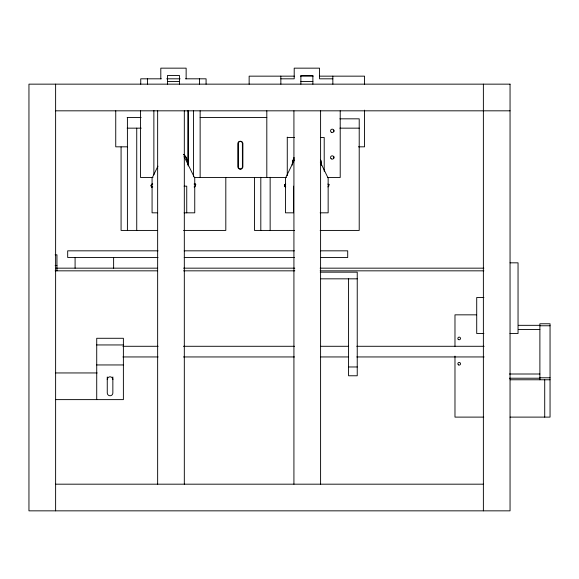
<?xml version="1.0" encoding="UTF-8"?>
<svg xmlns="http://www.w3.org/2000/svg" width="579" height="579" viewBox="0 0 579 579"><rect width="100%" height="100%" fill="white"/><g stroke="black" fill="none" stroke-linecap="round" stroke-linejoin="round"><path stroke-width="0.87" d="M187.857 162.605L188.081 164.262L188.132 110.531M333.873 130.137L333.873 131.795M292.308 164.754L292.489 161.961L293.937 158.009M321.403 165.529L320.766 160.108M292.207 165.001L292.663 161.201L294.089 157.64M157.944 166.159L152.074 178.158L152.074 212.826L157.408 212.826M294.479 159.761L285.476 178.158L285.476 212.826L293.481 212.826L293.481 186.163M294.262 76.153L249.144 76.153L249.144 84.201M300.53 76.153L313.152 76.153M319.362 76.153L364.546 76.153L364.546 84.201M161.324 78.816L140.74 78.816L140.74 84.15M166.694 78.816L180.12 78.816M185.49 78.816L206.081 78.816L206.081 84.15M280.873 78.816L294.204 78.816L294.204 68.156L319.543 68.156L319.543 78.816L332.874 78.816M167.469 81.487L179.468 81.487M300.877 81.487L312.877 81.487M55.62 110.821L510.048 110.821M127.163 117.486L141.153 117.486M200.139 117.486L266.81 117.486M339.895 118.825L359.212 118.825L359.212 230.428L320.144 230.428M127.163 128.154L141.24 128.154M339.902 128.154L359.212 128.154M287.271 137.491L294.479 137.491M320.607 137.491L324.211 137.491L324.211 171.268M127.409 146.827L115.742 146.827L115.742 110.821M358.401 146.827L364.546 146.827L364.546 110.148M152.979 177.492L140.538 177.492L140.538 110.821M194.305 177.492L286.395 177.492M327.765 177.492L340.213 177.492L340.213 110.821M184.079 186.163L186.742 186.163L186.742 212.826M184.079 212.826L194.747 212.826L194.747 178.158L184.954 158.161A13.331 13.331 0 0 0 183.984 156.706M320.144 212.826L328.148 212.826L328.148 178.158L320.317 162.156M157.43 230.428L121.076 230.428L121.076 146.994M183.521 230.428L225.81 230.428L225.81 177.5M294.436 230.428L254.478 230.428L254.478 177.5M158.016 250.83L67.685 250.83L67.685 257.496L158.016 257.496M184.209 250.83L294.407 250.83M320.607 250.83L347.704 250.83L347.704 257.496L320.607 257.496M55.143 254.832L56.952 254.832L56.952 270.834M184.209 257.496L294.407 257.496M510.048 262.83L518.046 262.83L518.046 333.504L509.961 333.504M55.143 265.5L56.952 265.5M56.047 268.164L157.343 268.164M183.579 268.164L294.827 268.164M320.151 268.164L483.856 268.164M55.143 270.834L157.343 270.834M183.579 270.834L294.827 270.834M320.151 270.834L483.856 270.834M320.23 272.166L357.236 272.166L357.236 375.771L348.572 375.771L348.572 278.832M320.889 278.832L357.236 278.832M483.921 297.497L476.712 297.497L476.712 333.504L483.899 333.504M476.56 314.838L454.978 314.838L454.978 346.235M518.357 325.326L539.889 325.326M539.889 325.767L550.05 325.767M518.357 329.538L539.889 329.538M96.722 344.946L123.385 344.946M122.907 346.285L158.125 346.285M183.413 346.285L294.479 346.285M320.665 346.285L348.659 346.285M356.787 346.285L484.109 346.285M122.907 356.946L158.125 356.946M183.413 356.946L294.479 356.946M320.665 356.946L348.659 356.946M356.787 356.946L484.109 356.946M96.722 364.951L123.385 364.951M348.572 366.97L357.236 366.97M55.62 372.948L97.185 372.948M509.39 374.005L539.889 374.005M539.889 377.776L550.05 377.776M509.39 378.217L539.889 378.217M510.048 379.773L550.05 379.773M55.62 399.619L123.385 399.619L123.385 338.281L96.722 338.281L96.722 399.619M483.755 417.112L454.978 417.112L454.978 356.099M510.048 417.112L550.05 417.112L550.05 323.77L539.889 323.77L539.889 379.773M55.62 484.182L483.378 484.182M183.825 154.571L185.664 156.677L187.357 160.108L188.11 163.864M183.717 154.332L186.083 157.343L187.813 162.373M320.838 160.499L321.215 162.373M321.54 164.653L321.258 162.605M544.716 379.773L544.716 417.112M483.378 84.15L483.378 510.844M333.873 156.54L333.873 158.205M332.816 76.153L332.874 84.15M320.592 110.821L320.592 484.182M312.877 84.15L312.877 75.487L300.877 75.487L300.877 84.15M293.922 110.821L293.922 484.182M287.271 137.107L287.271 175.712M280.808 76.153L280.873 84.15M270.147 177.304L270.147 230.428M266.81 110.821L266.81 177.492M260.811 177.304L260.811 230.428M200.139 110.821L200.139 177.492M199.473 78.816L199.473 84.15M193.473 110.444L193.473 176.595M188.139 110.444L188.139 165.963M186.141 78.816L186.141 68.156L160.803 68.156L160.803 78.816M184.317 110.821L184.317 484.182M179.468 84.15L179.468 75.487L167.469 75.487L167.469 84.15M157.647 110.821L157.647 484.182M153.869 110.444L153.869 174.793M147.406 78.816L147.471 84.15M136.738 128.154L136.738 230.428M127.409 117.486L127.409 230.428M113.622 257.496L113.622 268.164M112.854 376.951L112.854 392.953A2.801 2.801 0 0 1 110.053 395.754A2.801 2.801 0 0 1 107.26 392.953L107.26 376.951M75.089 257.496L75.089 268.164M55.62 84.15L55.62 510.844M194.457 184.035A1.998 1.998 0 0 1 195.876 184.621M151.705 187.176A1.998 1.998 0 0 1 151.394 186.764M151.191 186.279A1.998 1.998 0 0 1 152.603 183.825M151.705 187.451A1.998 1.998 0 0 1 151.394 187.039M151.119 186.04A1.998 1.998 0 0 1 152.603 184.108M194.978 183.825A1.998 1.998 0 0 1 195.456 184.028M328.865 184.303A1.998 1.998 0 0 1 329.277 184.621M284.796 186.764A1.998 1.998 0 0 1 284.593 186.279M284.593 185.244A1.998 1.998 0 0 1 285.114 184.346M284.593 185.519A1.998 1.998 0 0 1 285.527 184.303M242.21 168.431A2.265 2.265 0 0 1 238.338 166.824L238.36 143.556A2.265 2.265 0 0 1 242.225 141.956M242.796 167.411A2.265 2.265 0 0 0 242.869 166.824L242.891 143.556A2.265 2.265 0 0 0 242.811 142.97M327.859 184.079A1.469 1.469 0 0 1 327.859 186.908M285.765 186.908A1.469 1.469 0 0 1 285.765 184.079M107.26 379.614A2.801 2.801 0 0 1 110.053 376.813A2.801 2.801 0 0 1 112.854 379.614M194.081 184.028A1.469 1.469 0 0 1 195.543 185.49A1.469 1.469 0 0 1 194.081 186.959M152.74 186.959A1.469 1.469 0 0 1 151.271 185.49A1.469 1.469 0 0 1 152.74 184.028M510.048 84.15L28.95 84.15L28.95 510.844L510.048 510.844L510.048 84.15M242.406 156.895L242.391 143.556A2.265 2.265 0 0 0 240.126 141.29A2.265 2.265 0 0 0 237.853 143.556L237.875 166.824A2.265 2.265 0 0 0 240.14 169.09A2.265 2.265 0 0 0 242.406 166.824L242.406 156.895M331.123 158.755A1.665 1.665 0 0 0 333.851 157.799A1.665 1.665 0 0 0 331.658 155.917A1.665 1.665 0 0 0 331.123 158.755M331.289 132.215A1.665 1.665 0 0 0 333.873 130.919A1.665 1.665 0 0 0 331.463 129.334A1.665 1.665 0 0 0 331.289 132.215M458.402 364.85A1.332 1.332 0 0 0 460.508 363.909A1.332 1.332 0 0 0 458.633 362.555A1.332 1.332 0 0 0 458.402 364.85M458.235 339.381A1.332 1.332 0 0 0 460.464 338.78A1.332 1.332 0 0 0 458.836 337.152A1.332 1.332 0 0 0 458.235 339.381"/></g></svg>
